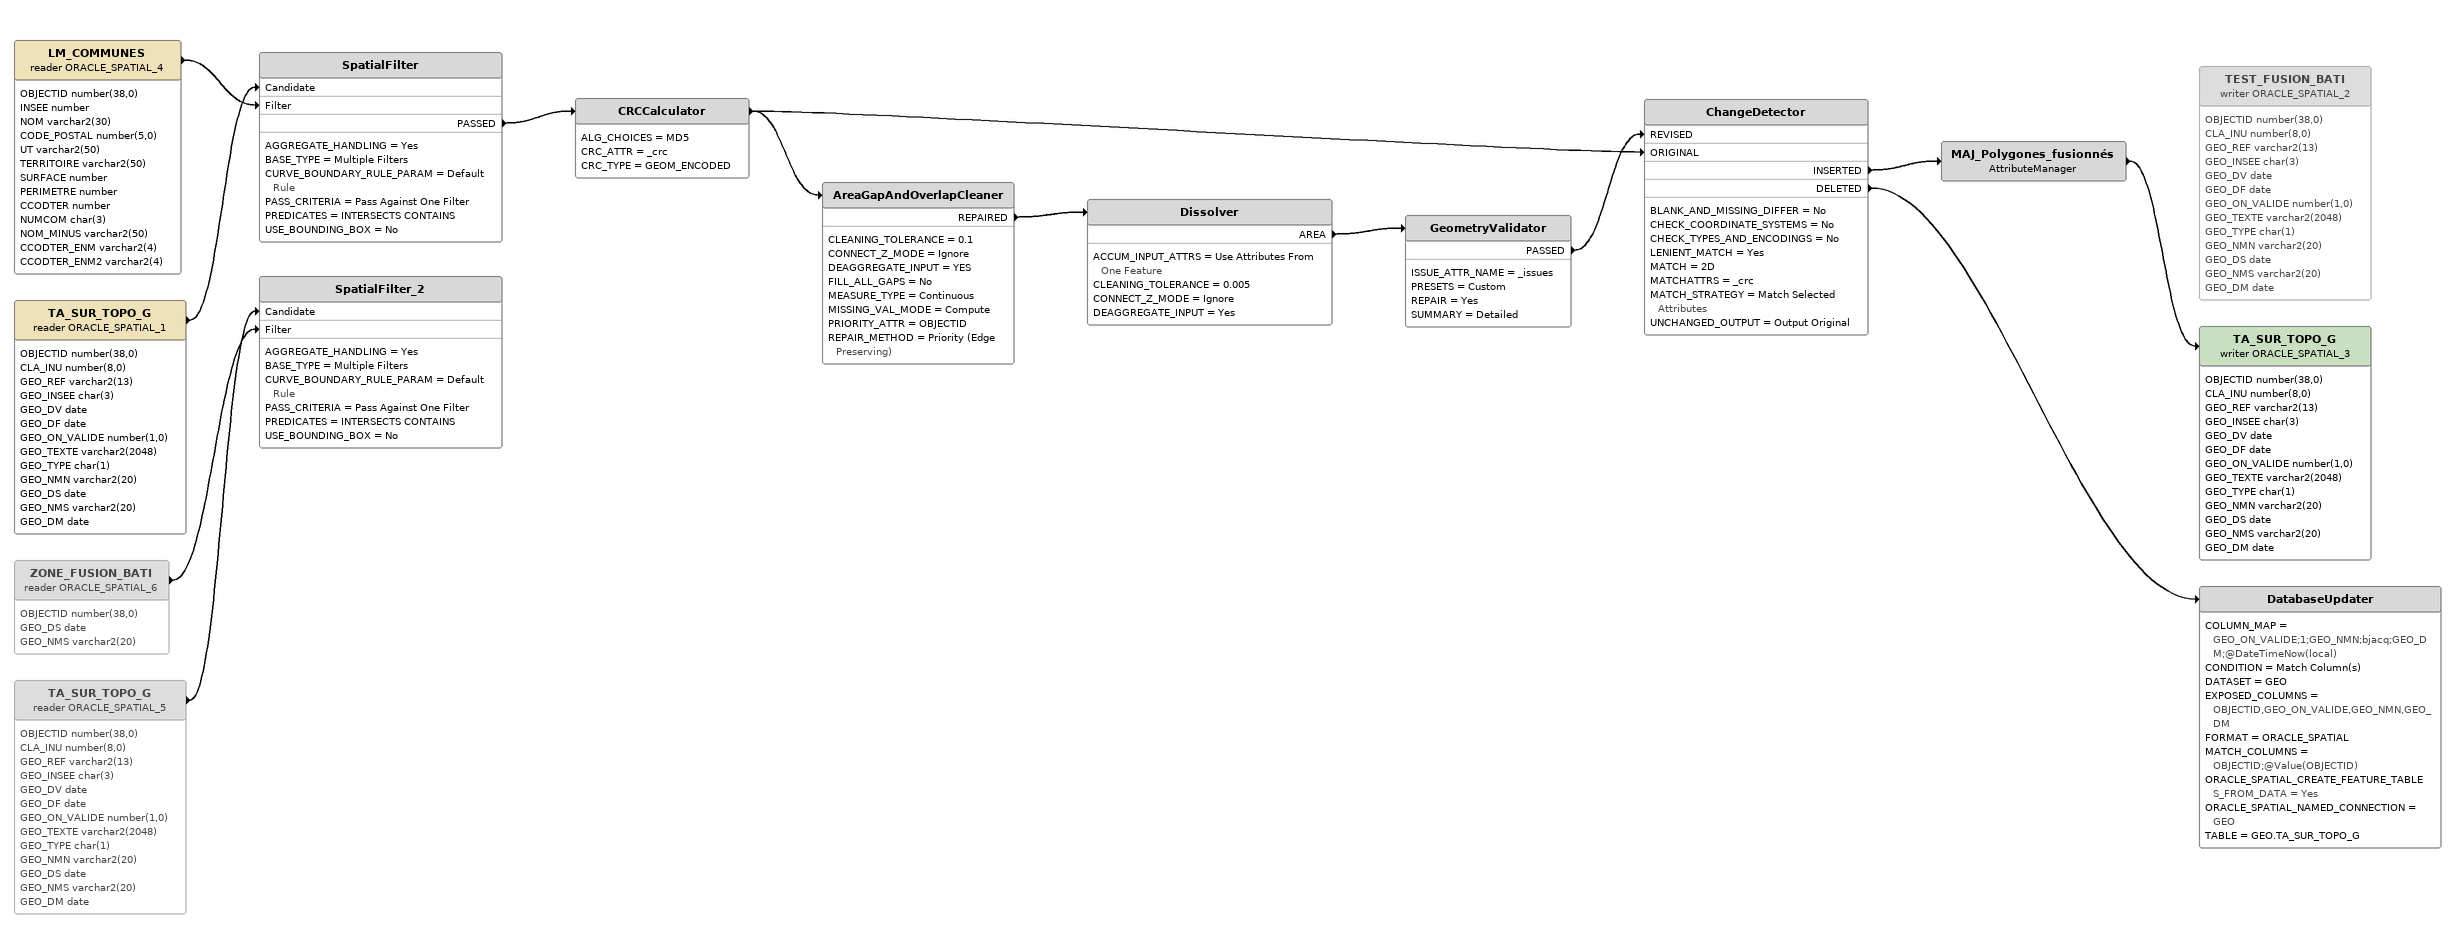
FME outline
LM_COMMUNES (reader ORACLE_SPATIAL_4)
    attributes: OBJECTID number(38,0), INSEE number, NOM varchar2(30), CODE_POSTAL number(5,0), UT varchar2(50), TERRITOIRE varchar2(50), SURFACE number, PERIMETRE number, CCODTER number, NUMCOM char(3), NOM_MINUS varchar2(50), CCODTER_ENM varchar2(4), CCODTER_ENM2 varchar2(4)
    -> SpatialFilter [Filter]
TA_SUR_TOPO_G (reader ORACLE_SPATIAL_1)
    attributes: OBJECTID number(38,0), CLA_INU number(8,0), GEO_REF varchar2(13), GEO_INSEE char(3), GEO_DV date, GEO_DF date, GEO_ON_VALIDE number(1,0), GEO_TEXTE varchar2(2048), GEO_TYPE char(1), GEO_NMN varchar2(20), GEO_DS date, GEO_NMS varchar2(20), GEO_DM date
    -> SpatialFilter [Candidate]
SpatialFilter
    AGGREGATE_HANDLING = Yes
    BASE_TYPE = Multiple Filters
    CURVE_BOUNDARY_RULE_PARAM = Default Rule
    PASS_CRITERIA = Pass Against One Filter
    PREDICATES = INTERSECTS CONTAINS
    USE_BOUNDING_BOX = No
    PASSED -> CRCCalculator
CRCCalculator
    ALG_CHOICES = MD5
    CRC_ATTR = _crc
    CRC_TYPE = GEOM_ENCODED
    -> AreaGapAndOverlapCleaner
    -> ChangeDetector [ORIGINAL]
AreaGapAndOverlapCleaner
    CLEANING_TOLERANCE = 0.1
    CONNECT_Z_MODE = Ignore
    DEAGGREGATE_INPUT = YES
    FILL_ALL_GAPS = No
    MEASURE_TYPE = Continuous
    MISSING_VAL_MODE = Compute
    PRIORITY_ATTR = OBJECTID
    REPAIR_METHOD = Priority (Edge Preserving)
    REPAIRED -> Dissolver
Dissolver
    ACCUM_INPUT_ATTRS = Use Attributes From One Feature
    CLEANING_TOLERANCE = 0.005
    CONNECT_Z_MODE = Ignore
    DEAGGREGATE_INPUT = Yes
    AREA -> GeometryValidator
GeometryValidator
    ISSUE_ATTR_NAME = _issues
    PRESETS = Custom
    REPAIR = Yes
    SUMMARY = Detailed
    PASSED -> ChangeDetector [REVISED]
ChangeDetector
    BLANK_AND_MISSING_DIFFER = No
    CHECK_COORDINATE_SYSTEMS = No
    CHECK_TYPES_AND_ENCODINGS = No
    LENIENT_MATCH = Yes
    MATCH = 2D
    MATCHATTRS = _crc
    MATCH_STRATEGY = Match Selected Attributes
    UNCHANGED_OUTPUT = Output Original
    INSERTED -> MAJ_Polygones_fusionnés
    DELETED -> DatabaseUpdater
MAJ_Polygones_fusionnés: AttributeManager
    -> TA_SUR_TOPO_G (writer ORACLE_SPATIAL_3)
TA_SUR_TOPO_G (writer ORACLE_SPATIAL_3)
    attributes: OBJECTID number(38,0), CLA_INU number(8,0), GEO_REF varchar2(13), GEO_INSEE char(3), GEO_DV date, GEO_DF date, GEO_ON_VALIDE number(1,0), GEO_TEXTE varchar2(2048), GEO_TYPE char(1), GEO_NMN varchar2(20), GEO_DS date, GEO_NMS varchar2(20), GEO_DM date
DatabaseUpdater
    COLUMN_MAP = GEO_ON_VALIDE;1;GEO_NMN;bjacq;GEO_DM;@DateTimeNow(local)
    CONDITION = Match Column(s)
    DATASET = GEO
    EXPOSED_COLUMNS = OBJECTID,GEO_ON_VALIDE,GEO_NMN,GEO_DM
    FORMAT = ORACLE_SPATIAL
    MATCH_COLUMNS = OBJECTID;@Value(OBJECTID)
    ORACLE_SPATIAL_CREATE_FEATURE_TABLES_FROM_DATA = Yes
    ORACLE_SPATIAL_NAMED_CONNECTION = GEO
    TABLE = GEO.TA_SUR_TOPO_G
ZONE_FUSION_BATI (reader ORACLE_SPATIAL_6) [off]
    attributes: OBJECTID number(38,0), GEO_DS date, GEO_NMS varchar2(20)
    -> SpatialFilter_2 [Filter]
TA_SUR_TOPO_G (reader ORACLE_SPATIAL_5) [off]
    attributes: OBJECTID number(38,0), CLA_INU number(8,0), GEO_REF varchar2(13), GEO_INSEE char(3), GEO_DV date, GEO_DF date, GEO_ON_VALIDE number(1,0), GEO_TEXTE varchar2(2048), GEO_TYPE char(1), GEO_NMN varchar2(20), GEO_DS date, GEO_NMS varchar2(20), GEO_DM date
    -> SpatialFilter_2 [Candidate]
SpatialFilter_2
    AGGREGATE_HANDLING = Yes
    BASE_TYPE = Multiple Filters
    CURVE_BOUNDARY_RULE_PARAM = Default Rule
    PASS_CRITERIA = Pass Against One Filter
    PREDICATES = INTERSECTS CONTAINS
    USE_BOUNDING_BOX = No
TEST_FUSION_BATI (writer ORACLE_SPATIAL_2) [off]
    attributes: OBJECTID number(38,0), CLA_INU number(8,0), GEO_REF varchar2(13), GEO_INSEE char(3), GEO_DV date, GEO_DF date, GEO_ON_VALIDE number(1,0), GEO_TEXTE varchar2(2048), GEO_TYPE char(1), GEO_NMN varchar2(20), GEO_DS date, GEO_NMS varchar2(20), GEO_DM date
